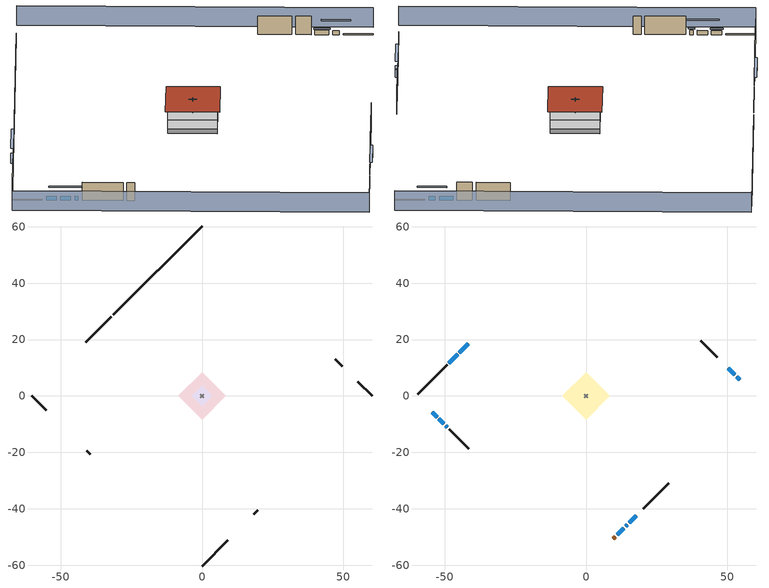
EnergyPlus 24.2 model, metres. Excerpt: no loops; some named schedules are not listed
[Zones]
crawlspace - vented
 floor foundation (Slab2 construction): -8.38,0 0,8.38 8.38,0 0,-8.38 z-0.91
 wall outside (RimJoist1 construction): -32.08,28.16 -41.15,19.08 z0.3:0.61
 wall outside (RimJoist2 construction): 60.24,0 55.2,5.04 z0.3:0.61
 wall outside (RimJoist3 construction): 0,-60.24 9.07,-51.16 z0.3:0.61
 wall outside (RimJoist4 construction): -60.24,0 -55.2,-5.04 z0.3:0.61
 wall foundation (FoundationWall1 construction): 0,60.24 -31.42,28.81 z-0.91:0.3
garage
 floor foundation (Slab1 construction): -3.66,0 0,3.66 3.66,0 0,-3.66 z0
 wall outside (Wall1 construction): 49.74,10.49 47.16,13.08 z0.3:5.18
 wall outside (Wall2 construction): 18.39,-41.85 19.68,-40.56 z0.3:5.18
 wall outside (Wall9 construction): -40.9,-19.34 -39.61,-20.63 z0.3:5.18
 wall to conditioned space (Wall5 construction Reversed): 0.65,0.65 -0.65,-0.65 z0.3:5.18
 wall to conditioned space (Wall6 construction Reversed): -0.65,0.65 0.65,-0.65 z0.3:5.18
conditioned space
 floor to crawlspace - vented (Floor1 construction): -8.38,0 0,8.38 8.38,0 0,-8.38 z0.3
 floor to garage (Floor2 construction): -3.66,0 0,3.66 3.66,0 0,-3.66 z0.3
 floor adiabatic (AdiabaticFloorConstruction): -8.38,0 0,8.38 8.38,0 0,-8.38 z2.74
 wall outside (AdiabaticWallConstruction 1): 9.73,-50.51 10.38,-49.86 z0.3:2.34
 wall outside (AdiabaticWallConstruction): -41.81,18.43 -44.86,15.37 / -45.52,14.72 -48.57,11.67 / 52.77,7.47 50.4,9.84 z0.3:1.43; -54.54,-5.7 -52.8,-7.44 / 11.03,-49.21 13.37,-46.87 / -52.14,-8.1 -50.4,-9.84 z0.3:1.4; 54.54,5.7 53.42,6.82 z0.3:1.34; 14.02,-46.21 14.67,-45.57 z0.3:1.53; 15.32,-44.92 17.73,-42.51 z0.3:1.46; -49.74,-10.5 -49.1,-11.13 z0.3:1.49
 wall outside (Wall3 construction): -49.23,11.01 -59.58,0.66 z0.3:5.18
 wall outside (Wall4 construction): 46.5,13.74 40.75,19.49 z0.3:5.18
 wall outside (Wall7 construction): 20.34,-39.9 29.28,-30.96 z0.3:5.18
 wall outside (Wall8 construction): -48.45,-11.79 -41.56,-18.68 z0.3:5.18
 window (WindowConstruction): -41.81,18.43 -44.86,15.38 z0.3:1.43
 window (WindowConstruction 9): -54.54,-5.7 -52.8,-7.44 z0.3:1.4
 window (WindowConstruction 1): -45.52,14.72 -48.57,11.67 z0.3:1.43
 window (WindowConstruction 2): 54.54,5.7 53.42,6.82 z0.3:1.34
 window (WindowConstruction 3): 52.77,7.47 50.4,9.84 z0.3:1.43
 window (WindowConstruction 4): 11.03,-49.2 13.37,-46.87 z0.3:1.4
 window (WindowConstruction 5): 14.03,-46.21 14.67,-45.57 z0.3:1.52
 window (WindowConstruction 6): 15.32,-44.91 17.73,-42.51 z0.3:1.46
 window (WindowConstruction 7): -52.14,-8.1 -50.4,-9.84 z0.3:1.4
 window (WindowConstruction 8): -49.74,-10.5 -49.1,-11.13 z0.3:1.49
 door (Door): 9.73,-50.51 10.38,-49.86 z0.3:2.34
 ceiling adiabatic (AdiabaticFloorConstruction): 0,-8.38 8.38,0 0,8.38 -8.38,0 z2.74
 roof outside (Roof1 construction): 0,9.14 -9.14,0 0,-9.14 9.14,0 z5.18
shading: -63.47,-3.23 -3.23,-63.47 / 63.47,3.23 3.23,63.47 z0:5.18; -46.8,13.44 -39.87,20.37 -40.3,20.8 -47.23,13.87 z4.18; -52.58,-7.66 -54.75,-5.48 -55.18,-5.92 -53.01,-8.09 z1.71; -48.79,11.45 -45.3,14.93 -45.74,15.36 -49.22,11.88 z1.74; 51.48,8.76 56.48,3.76 56.91,4.19 51.91,9.19 z4.08; 50.19,10.05 52.98,7.26 53.41,7.69 50.62,10.48 z1.74; 15.31,-44.93 9.09,-51.14 9.53,-51.58 15.74,-45.36 z4.15; 14.88,-45.36 13.81,-46.43 14.24,-46.86 15.31,-45.79 z1.83; 17.94,-42.29 15.11,-45.13 15.54,-45.56 18.38,-42.73 z1.77; -48.46,-11.78 -54.08,-6.16 -54.51,-6.59 -48.89,-12.21 z4.15; -48.89,-11.35 -49.96,-10.28 -50.39,-10.71 -49.32,-11.78 z1.8
[Building]
Building 1: Terrain=Suburbs
[Site:Location]
Portland Intl Arpt_OR: Latitude {deg}=45.59; Longitude {deg}=-122.6; Time Zone {hr}=-8; Elevation {m}=33; Keep Site Location Information=Yes
[Site:GroundTemperature:Shallow]
10.2558, 8.96328, 8.85977, 9.47314, 11.9355, 14.3863, 16.5111, 17.8571, 17.9714, 16.8767, 14.8061, 12.4304
[Site:WaterMainsTemperature]
Calculation Method=Schedule; Temperature Schedule=mains temperature schedule
[Material] Roughness=Rough; Thermal Absorptance=0.9
Name | Thickness {m} | Conductivity {W/m-K} | Density {kg/m3} | Specific Heat {J/kg-K} | Solar Absorptance | Visible Absorptance
asphalt or fiberglass shingles | 0.00635 | 0.162714 | 1121.4 | 1465.45 | 0.85 | 0.85
concrete 4.0 in. | 0.1016 | 1.803125 | 2242.8 | 837.4 | 0.7 | 0.7
concrete 8.0 in. | 0.2032 | 1.803125 | 2242.8 | 837.4 | 0.7 | 0.7
door material | 0.04445 | 0.0612267 | 512.64 | 1214.23 | 0.7 | 0.7
floor covering | 0.0127 | 0.0433444 | 54.468 | 1339.84 | 0.6 | 0.6
floor rigid ins; wall rigid ins | 0.512978 | 0.029427 | 32.04 | 1214.23 | 0.7 | 0.7
floor stud and cavity | 0.1397 | 0.923637 | 92.3553 | 1139.71 | 0.7 | 0.7
floor stud and cavity 1 | 0.1397 | 1.75129 | 37.0049 | 1207.88 | 0.7 | 0.7
furniture material conditioned space 1; furniture material garage 1 | 0.1524 | 0.115458 | 640.8 | 1214.23 | 0.6 | 0.6
gypsum board | 0.0127 | 0.160291 | 801 | 837.4 | 0.6 | 0.6
osb sheathing 0.5 in.; osb sheathing 0.5 in. 1; osb sheathing 0.5 in. 2 | 0.0127 | 0.115458 | 512.64 | 1214.23 | 0.7 | 0.7
osb sheathing 0.75 in. | 0.01905 | 0.115458 | 512.64 | 1214.23 | 0.7 | 0.7
rim joist stud and cavity | 0.0508 | 0.178688 | 50.32683 | 1063.81 | 0.6 | 0.6
roof rigid ins | 0.103632 | 0.029427 | 32.04 | 1214.23 | 0.7 | 0.7
roof stud and cavity | 0.2032 | 0.0828465 | 78.34581 | 1123.46 | 0.7 | 0.7
soil 0.5 in. | 0.0127 | 1.9041 | 1842.3 | 418.7 | 0.7 | 0.7
wall stud and cavity | 0.1397 | 0.727959 | 139.0536 | 1170.24 | 0.6 | 0.6
wall stud and cavity 1 | 0.1397 | 0.550994 | 139.0536 | 1170.24 | 0.7 | 0.7
wall stud and cavity 2 | 0.1397 | 0.335416 | 139.0536 | 1170.24 | 0.7 | 0.7
wall stud and cavity 3 | 0.0889 | 0.380278 | 52.3479 | 1209.89 | 0.7 | 0.7
wall stud and cavity 4 | 0.0889 | 0.391764 | 83.0341 | 1211.67 | 0.7 | 0.7
wood siding | 0.0254 | 0.102417 | 544.68 | 1172.36 | 0.85 | 0.85
wood siding 1; wood siding 2 | 0.0254 | 0.102417 | 544.68 | 1172.36 | 0.7 | 0.7
[WindowMaterial:SimpleGlazingSystem]
WindowMaterial: U-Factor {W/m2-K}=2.78222; Solar Heat Gain Coefficient=0.56
[Construction]
AdiabaticFloorConstruction: floor stud and cavity 1, floor rigid ins, osb sheathing 0.75 in., floor covering
AdiabaticWallConstruction: wood siding 1, wall rigid ins, wall stud and cavity 3, gypsum board
AdiabaticWallConstruction 1: wood siding 2, wall rigid ins, wall stud and cavity 3, gypsum board
Door: door material
Floor1 construction; Floor2 construction: floor stud and cavity, osb sheathing 0.75 in., floor covering
FoundationWall1 construction: concrete 8.0 in.
furniture construction conditioned space 1: furniture material conditioned space 1
furniture construction garage 1: furniture material garage 1
PartitionWallConstruction: gypsum board, wall stud and cavity 4, gypsum board
RimJoist1 construction; RimJoist2 construction; RimJoist3 construction; RimJoist4 construction: wood siding, rim joist stud and cavity
Roof1 construction: asphalt or fiberglass shingles, roof rigid ins, osb sheathing 0.75 in., roof stud and cavity, gypsum board
Slab1 construction: concrete 4.0 in.
Slab2 construction: soil 0.5 in.
Wall1 construction; Wall2 construction: wood siding, osb sheathing 0.5 in., wall stud and cavity
Wall3 construction; Wall4 construction: wood siding, osb sheathing 0.5 in., wall stud and cavity 1, gypsum board
Wall5 construction Reversed: gypsum board, wall stud and cavity 2, osb sheathing 0.5 in. 1
Wall6 construction Reversed: gypsum board, wall stud and cavity 2, osb sheathing 0.5 in. 2
Wall7 construction; Wall8 construction: wood siding, osb sheathing 0.5 in. 2, wall stud and cavity 1, gypsum board
Wall9 construction: wood siding, osb sheathing 0.5 in. 2, wall stud and cavity
WindowConstruction; WindowConstruction 1; WindowConstruction 2; WindowConstruction 3; WindowConstruction 4; WindowConstruction 5; WindowConstruction 6; WindowConstruction 7; WindowConstruction 8; WindowConstruction 9: WindowMaterial
[Zone] Multiplier=1; Part of Total Floor Area=Yes
Name | Volume {m3}
conditioned space | 749.83
crawlspace - vented | 171.147
garage | 65.242
[Space]
Name | Zone | Volume {m3}
conditioned space 1 | conditioned space | 749.83
crawlspace - vented 1 | crawlspace - vented | 171.147
garage 1 | garage | 65.242
[SurfaceProperty:IncidentSolarMultiplier] Incident Solar Multiplier=1; Incident Solar Multiplier Schedule=trans schedule winter=0.85 summer=0.7
Window1; Window10; Window2; Window3; Window4; Window5; Window6; Window7; Window8; Window9
[InternalMass]
Name | Construction | Zone or ZoneList | Space or SpaceList | Surface Area {m2}
furniture mass conditioned space 1 | furniture construction conditioned space 1 | conditioned space | conditioned space 1 | 123.004
partition wall mass | PartitionWallConstruction | conditioned space | conditioned space 1 | 307.509
furniture mass garage 1 | furniture construction garage 1 | garage | garage 1 | 2.67561
[Lights] Design Level Calculation Method=LightingLevel; Return Air Fraction=0; Fraction Radiant=0.6; Fraction Visible=0.2; Fraction Replaceable=1
Name | Zone or ZoneList or Space or SpaceList | Schedule | Lighting Level {W}
interior lighting | conditioned space 1 | lighting_interior | 395.156
garage lighting | garage 1 | lighting_garage | 8.09591
[People]
occupants: Zone or ZoneList or Space or SpaceList=conditioned space 1; Number of People Schedule=occupants; Number of People Calculation Method=People; Number of People=2; Fraction Radiant=0.314171; Sensible Heat Fraction=0.56303; Activity Level Schedule=occupants activity schedule; Carbon Dioxide Generation Rate {m3/s-W}=0; Enable ASHRAE 55 Comfort Warnings=No; Mean Radiant Temperature Calculation Type=EnclosureAveraged
[ElectricEquipment] Design Level Calculation Method=EquipmentLevel
Name | Zone or ZoneList or Space or SpaceList | Schedule | Design Level {W} | Fraction Latent | Fraction Radiant | Fraction Lost
ceiling fan | conditioned space 1 | ceiling_fan | 18.326 | 0 | 0.558 | 0
clothes dryer | conditioned space 1 | clothes_dryer | 5775.62 | 0.015 | 0.081 | 0.85
clothes washer | conditioned space 1 | clothes_washer | 326.132 | 0.03 | 0.162 | 0.7
cooking range | conditioned space 1 | cooking_range | 816.253 | 0.08 | 0.432 | 0.2
dishwasher | conditioned space 1 | dishwasher | 331.374 | 0.3 | 0.18 | 0.4
fridge | conditioned space 1 | fridge schedule | 43.7215 | 0 | 0.6 | 0
mech vent bath fan 0 | conditioned space 1 | mech vent bath fan 0 schedule | 30 | 0 | 0 | 1
mech vent house fan | conditioned space 1 | mech vent house fan schedule | 0 | 0 | 0 | 1
mech vent house fan cfis | conditioned space 1 | mech vent house fan cfis schedule | 0 | 0 | 0 | 0
mech vent range fan 0 | conditioned space 1 | mech vent range fan 0 schedule | 30 | 0 | 0 | 1
misc plug loads | conditioned space 1 | plug_loads_other | 411.261 | 0.021 | 0.558 | 0.049
misc tv | conditioned space 1 | plug_loads_tv | 450.585 | 0 | 0.6 | 0
whole house fan | conditioned space 1 | Always On Discrete | 0 | 0 | 0 | 1
freezer | garage 1 | freezer schedule | 194.914 | 0 | 0.6 | 0
[OtherEquipment] Zone or ZoneList or Space or SpaceList=conditioned space 1; Design Level Calculation Method=EquipmentLevel
Name | Fuel Type | Schedule | Design Level {W} | Fraction Latent | Fraction Radiant | Fraction Lost
clothes dryer 1 | Electricity | clothes_dryer | 0 | 0.015 | 0.081 | 0.85
cooking range 1 | Electricity | cooking_range | 0 | 0.08 | 0.432 | 0.2
general water use latent | None | general water use schedule | 44.1266 | 1 | 0 | 0
general water use sensible | None | general water use schedule | -43.4886 | 0 | 0.6 | 0
mech vent house fan latent load; water heater lat | None | Always On Discrete | 0 | 1 | 0 | 0
mech vent house fan sensible load; water heater sens | None | Always On Discrete | 0 | 0 | 0 | 0
water heater energy adjustment1 | Electricity | Always On Discrete | 0.01 | 0 | 0 | 1
[ZoneInfiltration:DesignFlowRate] Schedule=Always On Discrete
Name | Zone or ZoneList or Space or SpaceList | Design Flow Rate Calculation Method | Design Flow Rate {m3/s} | Air Changes per Hour {1/hr} | Constant Term Coefficient | Temperature Term Coefficient | Velocity Term Coefficient | Velocity Squared Term Coefficient
infil flow; natural vent flow; whole house fan flow | conditioned space 1 | Flow/Zone | 0
infil crawlspace - vented 1 | crawlspace - vented 1 | AirChanges/Hour |  | 2.6013 | 1 | 0 | 0 | 0
[SurfaceProperty:ExposedFoundationPerimeter] Exposed Perimeter Calculation Method=TotalExposedPerimeter
Name | Total Exposed Perimeter {m}
Slab2 | 44.43984
Slab1 | 14.6304
[ZoneInfiltration:EffectiveLeakageArea]
infil garage 1: Zone or Space=garage 1; Schedule=Always On Discrete; Effective Air Leakage Area {cm2}=81.551; Stack Coefficient=0.000129147; Wind Coefficient=4.64657e-05
[Foundation:Kiva] Wall Depth Below Slab {m}=0.2032
Name | Initial Indoor Air Temperature {C} | Wall Height Above Grade {m}
Foundation Kiva 1 | 13.4258 | 0.1016
Foundation Kiva 2 | 8.24991 | 0.3048
[Foundation:Kiva:Settings]
Soil Conductivity {W/m-K}=1.9041; Soil Density {kg/m3}=1842.3; Soil Specific Heat {J/kg-K}=418.7; Ground Solar Absorptivity=0.9; Ground Thermal Absorptivity=0.9; Ground Surface Roughness {m}=0.03; Far-Field Width {m}=40; Deep-Ground Boundary Condition=ZeroFlux; Deep-Ground Depth {m}=40; Minimum Cell Dimension {m}=0.2; Maximum Cell Growth Coefficient=3; Simulation Timestep=Timestep
[Exterior:Lights]
exterior lighting: Schedule=exterior lighting schedule; Design Level {W}=10.1836
[Schedule:Day:Interval]
trans schedule winter=0.85 summer=0.7 day; trans schedule winter=0.85 summer=0.7 day 2: No, 24:00, 0.85
trans schedule winter=0.85 summer=0.7 day 1: No, 24:00, 0.7
trans schedule winter=0.85 summer=0.7 default day; mech vent bath fan 0 schedule default day; mech vent range fan 0 schedule default day; freezer schedule default day: No, 24:00, 0
mech vent bath fan 0 schedule day: No, 08:00, 0, 09:00, 1, 24:00, 0
mech vent range fan 0 schedule day: No, 10:00, 0, 11:00, 1, 24:00, 0
freezer schedule day: No, 01:00, 0.610949, 02:00, 0.595675, 03:00, 0.580401, 04:00, 0.565128, 06:00, 0.549854, 07:00, 0.580401, 08:00, 0.610949, 10:00, 0.626223, 12:00, 0.610949, 15:00, 0.641496, 16:00, 0.626223, 17:00, 0.672044, 18:00, 0.733139, 19:00, 0.763686, 20:00, 0.733139, 21:00, 0.717865, 22:00, 0.702591, 23:00, 0.672044, 24:00, 0.626223
freezer schedule day 1: No, 01:00, 0.609489, 02:00, 0.594252, 03:00, 0.579015, 04:00, 0.563777, 06:00, 0.54854, 07:00, 0.579015, 08:00, 0.609489, 10:00, 0.624726, 12:00, 0.609489, 15:00, 0.639964, 16:00, 0.624726, 17:00, 0.670438, 18:00, 0.731387, 19:00, 0.761861, 20:00, 0.731387, 21:00, 0.71615, 22:00, 0.700912, 23:00, 0.670438, 24:00, 0.624726
freezer schedule day 2: No, 01:00, 0.791241, 02:00, 0.77146, 03:00, 0.751679, 04:00, 0.731898, 06:00, 0.712117, 07:00, 0.751679, 08:00, 0.791241, 10:00, 0.811022, 12:00, 0.791241, 15:00, 0.830803, 16:00, 0.811022, 17:00, 0.870365, 18:00, 0.949489, 19:00, 0.989051, 20:00, 0.949489, 21:00, 0.929708, 22:00, 0.909927, 23:00, 0.870365, 24:00, 0.811022
[Schedule:Week:Daily]
trans schedule winter=0.85 summer=0.7 Week Rule - Jan1-May26: trans schedule winter=0.85 summer=0.7 day, trans schedule winter=0.85 summer=0.7 day, trans schedule winter=0.85 summer=0.7 day, trans schedule winter=0.85 summer=0.7 day, trans schedule winter=0.85 summer=0.7 day, trans schedule winter=0.85 summer=0.7 day, trans schedule winter=0.85 summer=0.7 day, trans schedule winter=0.85 summer=0.7 default day, trans schedule winter=0.85 summer=0.7 default day, trans schedule winter=0.85 summer=0.7 default day, trans schedule winter=0.85 summer=0.7 default day, trans schedule winter=0.85 summer=0.7 default day
trans schedule winter=0.85 summer=0.7 Week Rule - May27-Jun2: trans schedule winter=0.85 summer=0.7 day, trans schedule winter=0.85 summer=0.7 day, trans schedule winter=0.85 summer=0.7 day, trans schedule winter=0.85 summer=0.7 day, trans schedule winter=0.85 summer=0.7 day, trans schedule winter=0.85 summer=0.7 day 1, trans schedule winter=0.85 summer=0.7 day 1, trans schedule winter=0.85 summer=0.7 default day, trans schedule winter=0.85 summer=0.7 default day, trans schedule winter=0.85 summer=0.7 default day, trans schedule winter=0.85 summer=0.7 default day, trans schedule winter=0.85 summer=0.7 default day
trans schedule winter=0.85 summer=0.7 Week Rule - Jun3-Sep29: trans schedule winter=0.85 summer=0.7 day 1, trans schedule winter=0.85 summer=0.7 day 1, trans schedule winter=0.85 summer=0.7 day 1, trans schedule winter=0.85 summer=0.7 day 1, trans schedule winter=0.85 summer=0.7 day 1, trans schedule winter=0.85 summer=0.7 day 1, trans schedule winter=0.85 summer=0.7 day 1, trans schedule winter=0.85 summer=0.7 default day, trans schedule winter=0.85 summer=0.7 default day, trans schedule winter=0.85 summer=0.7 default day, trans schedule winter=0.85 summer=0.7 default day, trans schedule winter=0.85 summer=0.7 default day
trans schedule winter=0.85 summer=0.7 Week Rule - Sep30-Oct6: trans schedule winter=0.85 summer=0.7 day 1, trans schedule winter=0.85 summer=0.7 day 2, trans schedule winter=0.85 summer=0.7 day 2, trans schedule winter=0.85 summer=0.7 day 2, trans schedule winter=0.85 summer=0.7 day 2, trans schedule winter=0.85 summer=0.7 day 2, trans schedule winter=0.85 summer=0.7 day 2, trans schedule winter=0.85 summer=0.7 default day, trans schedule winter=0.85 summer=0.7 default day, trans schedule winter=0.85 summer=0.7 default day, trans schedule winter=0.85 summer=0.7 default day, trans schedule winter=0.85 summer=0.7 default day
trans schedule winter=0.85 summer=0.7 Week Rule - Oct7-Dec31: trans schedule winter=0.85 summer=0.7 day 2, trans schedule winter=0.85 summer=0.7 day 2, trans schedule winter=0.85 summer=0.7 day 2, trans schedule winter=0.85 summer=0.7 day 2, trans schedule winter=0.85 summer=0.7 day 2, trans schedule winter=0.85 summer=0.7 day 2, trans schedule winter=0.85 summer=0.7 day 2, trans schedule winter=0.85 summer=0.7 default day, trans schedule winter=0.85 summer=0.7 default day, trans schedule winter=0.85 summer=0.7 default day, trans schedule winter=0.85 summer=0.7 default day, trans schedule winter=0.85 summer=0.7 default day
mech vent bath fan 0 schedule Week Rule - Jan1-Dec31: mech vent bath fan 0 schedule day, mech vent bath fan 0 schedule day, mech vent bath fan 0 schedule day, mech vent bath fan 0 schedule day, mech vent bath fan 0 schedule day, mech vent bath fan 0 schedule day, mech vent bath fan 0 schedule day, mech vent bath fan 0 schedule default day, mech vent bath fan 0 schedule default day, mech vent bath fan 0 schedule default day, mech vent bath fan 0 schedule default day, mech vent bath fan 0 schedule default day
mech vent range fan 0 schedule Week Rule - Jan1-Dec31: mech vent range fan 0 schedule day, mech vent range fan 0 schedule day, mech vent range fan 0 schedule day, mech vent range fan 0 schedule day, mech vent range fan 0 schedule day, mech vent range fan 0 schedule day, mech vent range fan 0 schedule day, mech vent range fan 0 schedule default day, mech vent range fan 0 schedule default day, mech vent range fan 0 schedule default day, mech vent range fan 0 schedule default day, mech vent range fan 0 schedule default day
general water use schedule Week Rule - Jan1-Dec31: general water use schedule day, general water use schedule day, general water use schedule day, general water use schedule day, general water use schedule day, general water use schedule day, general water use schedule day, general water use schedule default day, general water use schedule default day, general water use schedule default day, general water use schedule default day, general water use schedule default day
freezer schedule Week Rule - Jan1-Jan27: freezer schedule day, freezer schedule day, freezer schedule day, freezer schedule day, freezer schedule day, freezer schedule day, freezer schedule day, freezer schedule default day, freezer schedule default day, freezer schedule default day, freezer schedule default day, freezer schedule default day
freezer schedule Week Rule - Jan28-Feb3: freezer schedule day, freezer schedule day, freezer schedule day, freezer schedule day, freezer schedule day 1, freezer schedule day 1, freezer schedule day 1, freezer schedule default day, freezer schedule default day, freezer schedule default day, freezer schedule default day, freezer schedule default day
freezer schedule Week Rule - Feb4-Feb24: freezer schedule day 1, freezer schedule day 1, freezer schedule day 1, freezer schedule day 1, freezer schedule day 1, freezer schedule day 1, freezer schedule day 1, freezer schedule default day, freezer schedule default day, freezer schedule default day, freezer schedule default day, freezer schedule default day
freezer schedule Week Rule - Feb25-Mar3: freezer schedule day 1, freezer schedule day 1, freezer schedule day 1, freezer schedule day 1, freezer schedule day 2, freezer schedule day 2, freezer schedule day 2, freezer schedule default day, freezer schedule default day, freezer schedule default day, freezer schedule default day, freezer schedule default day
freezer schedule Week Rule - Mar4-May26: freezer schedule day 2, freezer schedule day 2, freezer schedule day 2, freezer schedule day 2, freezer schedule day 2, freezer schedule day 2, freezer schedule day 2, freezer schedule default day, freezer schedule default day, freezer schedule default day, freezer schedule default day, freezer schedule default day
freezer schedule Week Rule - May27-Jun2: freezer schedule day 2, freezer schedule day 2, freezer schedule day 2, freezer schedule day 2, freezer schedule day 2, freezer schedule day 3, freezer schedule day 3, freezer schedule default day, freezer schedule default day, freezer schedule default day, freezer schedule default day, freezer schedule default day
freezer schedule Week Rule - Jun3-Sep29: freezer schedule day 3, freezer schedule day 3, freezer schedule day 3, freezer schedule day 3, freezer schedule day 3, freezer schedule day 3, freezer schedule day 3, freezer schedule default day, freezer schedule default day, freezer schedule default day, freezer schedule default day, freezer schedule default day
freezer schedule Week Rule - Sep30-Oct6: freezer schedule day 3, freezer schedule day 4, freezer schedule day 4, freezer schedule day 4, freezer schedule day 4, freezer schedule day 4, freezer schedule day 4, freezer schedule default day, freezer schedule default day, freezer schedule default day, freezer schedule default day, freezer schedule default day
freezer schedule Week Rule - Oct7-Oct27: freezer schedule day 4, freezer schedule day 4, freezer schedule day 4, freezer schedule day 4, freezer schedule day 4, freezer schedule day 4, freezer schedule day 4, freezer schedule default day, freezer schedule default day, freezer schedule default day, freezer schedule default day, freezer schedule default day
freezer schedule Week Rule - Oct28-Nov3: freezer schedule day 4, freezer schedule day 4, freezer schedule day 4, freezer schedule day 4, freezer schedule day 5, freezer schedule day 5, freezer schedule day 5, freezer schedule default day, freezer schedule default day, freezer schedule default day, freezer schedule default day, freezer schedule default day
freezer schedule Week Rule - Nov4-Nov24: freezer schedule day 5, freezer schedule day 5, freezer schedule day 5, freezer schedule day 5, freezer schedule day 5, freezer schedule day 5, freezer schedule day 5, freezer schedule default day, freezer schedule default day, freezer schedule default day, freezer schedule default day, freezer schedule default day
freezer schedule Week Rule - Nov25-Dec1: freezer schedule day 5, freezer schedule day 5, freezer schedule day 5, freezer schedule day 5, freezer schedule day 5, freezer schedule day 5, freezer schedule day 6, freezer schedule default day, freezer schedule default day, freezer schedule default day, freezer schedule default day, freezer schedule default day
freezer schedule Week Rule - Dec2-Dec31: freezer schedule day 6, freezer schedule day 6, freezer schedule day 6, freezer schedule day 6, freezer schedule day 6, freezer schedule day 6, freezer schedule day 6, freezer schedule default day, freezer schedule default day, freezer schedule default day, freezer schedule default day, freezer schedule default day
exterior lighting schedule Week Rule - Jan1-Jan27: exterior lighting schedule day, exterior lighting schedule day, exterior lighting schedule day, exterior lighting schedule day, exterior lighting schedule day, exterior lighting schedule day, exterior lighting schedule day, exterior lighting schedule default day, exterior lighting schedule default day, exterior lighting schedule default day, exterior lighting schedule default day, exterior lighting schedule default day
exterior lighting schedule Week Rule - Jan28-Feb3: exterior lighting schedule day, exterior lighting schedule day, exterior lighting schedule day, exterior lighting schedule day, exterior lighting schedule day 1, exterior lighting schedule day 1, exterior lighting schedule day 1, exterior lighting schedule default day, exterior lighting schedule default day, exterior lighting schedule default day, exterior lighting schedule default day, exterior lighting schedule default day
exterior lighting schedule Week Rule - Feb4-Feb24: exterior lighting schedule day 1, exterior lighting schedule day 1, exterior lighting schedule day 1, exterior lighting schedule day 1, exterior lighting schedule day 1, exterior lighting schedule day 1, exterior lighting schedule day 1, exterior lighting schedule default day, exterior lighting schedule default day, exterior lighting schedule default day, exterior lighting schedule default day, exterior lighting schedule default day
exterior lighting schedule Week Rule - Feb25-Mar3: exterior lighting schedule day 1, exterior lighting schedule day 1, exterior lighting schedule day 1, exterior lighting schedule day 1, exterior lighting schedule day 2, exterior lighting schedule day 2, exterior lighting schedule day 2, exterior lighting schedule default day, exterior lighting schedule default day, exterior lighting schedule default day, exterior lighting schedule default day, exterior lighting schedule default day
exterior lighting schedule Week Rule - Mar4-Mar31: exterior lighting schedule day 2, exterior lighting schedule day 2, exterior lighting schedule day 2, exterior lighting schedule day 2, exterior lighting schedule day 2, exterior lighting schedule day 2, exterior lighting schedule day 2, exterior lighting schedule default day, exterior lighting schedule default day, exterior lighting schedule default day, exterior lighting schedule default day, exterior lighting schedule default day
exterior lighting schedule Week Rule - Apr1-Apr28: exterior lighting schedule day 3, exterior lighting schedule day 3, exterior lighting schedule day 3, exterior lighting schedule day 3, exterior lighting schedule day 3, exterior lighting schedule day 3, exterior lighting schedule day 3, exterior lighting schedule default day, exterior lighting schedule default day, exterior lighting schedule default day, exterior lighting schedule default day, exterior lighting schedule default day
exterior lighting schedule Week Rule - Apr29-May5: exterior lighting schedule day 3, exterior lighting schedule day 3, exterior lighting schedule day 4, exterior lighting schedule day 4, exterior lighting schedule day 4, exterior lighting schedule day 4, exterior lighting schedule day 4, exterior lighting schedule default day, exterior lighting schedule default day, exterior lighting schedule default day, exterior lighting schedule default day, exterior lighting schedule default day
exterior lighting schedule Week Rule - May6-May26: exterior lighting schedule day 4, exterior lighting schedule day 4, exterior lighting schedule day 4, exterior lighting schedule day 4, exterior lighting schedule day 4, exterior lighting schedule day 4, exterior lighting schedule day 4, exterior lighting schedule default day, exterior lighting schedule default day, exterior lighting schedule default day, exterior lighting schedule default day, exterior lighting schedule default day
exterior lighting schedule Week Rule - May27-Jun2: exterior lighting schedule day 4, exterior lighting schedule day 4, exterior lighting schedule day 4, exterior lighting schedule day 4, exterior lighting schedule day 4, exterior lighting schedule day 5, exterior lighting schedule day 5, exterior lighting schedule default day, exterior lighting schedule default day, exterior lighting schedule default day, exterior lighting schedule default day, exterior lighting schedule default day
exterior lighting schedule Week Rule - Jun3-Jun30: exterior lighting schedule day 5, exterior lighting schedule day 5, exterior lighting schedule day 5, exterior lighting schedule day 5, exterior lighting schedule day 5, exterior lighting schedule day 5, exterior lighting schedule day 5, exterior lighting schedule default day, exterior lighting schedule default day, exterior lighting schedule default day, exterior lighting schedule default day, exterior lighting schedule default day
exterior lighting schedule Week Rule - Jul1-Jul28: exterior lighting schedule day 6, exterior lighting schedule day 6, exterior lighting schedule day 6, exterior lighting schedule day 6, exterior lighting schedule day 6, exterior lighting schedule day 6, exterior lighting schedule day 6, exterior lighting schedule default day, exterior lighting schedule default day, exterior lighting schedule default day, exterior lighting schedule default day, exterior lighting schedule default day
exterior lighting schedule Week Rule - Jul29-Aug4: exterior lighting schedule day 6, exterior lighting schedule day 6, exterior lighting schedule day 6, exterior lighting schedule day 7, exterior lighting schedule day 7, exterior lighting schedule day 7, exterior lighting schedule day 7, exterior lighting schedule default day, exterior lighting schedule default day, exterior lighting schedule default day, exterior lighting schedule default day, exterior lighting schedule default day
exterior lighting schedule Week Rule - Aug5-Aug25: exterior lighting schedule day 7, exterior lighting schedule day 7, exterior lighting schedule day 7, exterior lighting schedule day 7, exterior lighting schedule day 7, exterior lighting schedule day 7, exterior lighting schedule day 7, exterior lighting schedule default day, exterior lighting schedule default day, exterior lighting schedule default day, exterior lighting schedule default day, exterior lighting schedule default day
exterior lighting schedule Week Rule - Aug26-Sep1: exterior lighting schedule day 7, exterior lighting schedule day 7, exterior lighting schedule day 7, exterior lighting schedule day 7, exterior lighting schedule day 7, exterior lighting schedule day 7, exterior lighting schedule day 8, exterior lighting schedule default day, exterior lighting schedule default day, exterior lighting schedule default day, exterior lighting schedule default day, exterior lighting schedule default day
exterior lighting schedule Week Rule - Sep2-Sep29: exterior lighting schedule day 8, exterior lighting schedule day 8, exterior lighting schedule day 8, exterior lighting schedule day 8, exterior lighting schedule day 8, exterior lighting schedule day 8, exterior lighting schedule day 8, exterior lighting schedule default day, exterior lighting schedule default day, exterior lighting schedule default day, exterior lighting schedule default day, exterior lighting schedule default day
exterior lighting schedule Week Rule - Sep30-Oct6: exterior lighting schedule day 8, exterior lighting schedule day 9, exterior lighting schedule day 9, exterior lighting schedule day 9, exterior lighting schedule day 9, exterior lighting schedule day 9, exterior lighting schedule day 9, exterior lighting schedule default day, exterior lighting schedule default day, exterior lighting schedule default day, exterior lighting schedule default day, exterior lighting schedule default day
exterior lighting schedule Week Rule - Oct7-Oct27: exterior lighting schedule day 9, exterior lighting schedule day 9, exterior lighting schedule day 9, exterior lighting schedule day 9, exterior lighting schedule day 9, exterior lighting schedule day 9, exterior lighting schedule day 9, exterior lighting schedule default day, exterior lighting schedule default day, exterior lighting schedule default day, exterior lighting schedule default day, exterior lighting schedule default day
exterior lighting schedule Week Rule - Oct28-Nov3: exterior lighting schedule day 9, exterior lighting schedule day 9, exterior lighting schedule day 9, exterior lighting schedule day 9, exterior lighting schedule day 10, exterior lighting schedule day 10, exterior lighting schedule day 10, exterior lighting schedule default day, exterior lighting schedule default day, exterior lighting schedule default day, exterior lighting schedule default day, exterior lighting schedule default day
exterior lighting schedule Week Rule - Nov4-Nov24: exterior lighting schedule day 10, exterior lighting schedule day 10, exterior lighting schedule day 10, exterior lighting schedule day 10, exterior lighting schedule day 10, exterior lighting schedule day 10, exterior lighting schedule day 10, exterior lighting schedule default day, exterior lighting schedule default day, exterior lighting schedule default day, exterior lighting schedule default day, exterior lighting schedule default day
exterior lighting schedule Week Rule - Nov25-Dec1: exterior lighting schedule day 10, exterior lighting schedule day 10, exterior lighting schedule day 10, exterior lighting schedule day 10, exterior lighting schedule day 10, exterior lighting schedule day 10, exterior lighting schedule day 11, exterior lighting schedule default day, exterior lighting schedule default day, exterior lighting schedule default day, exterior lighting schedule default day, exterior lighting schedule default day
exterior lighting schedule Week Rule - Dec2-Dec31: exterior lighting schedule day 11, exterior lighting schedule day 11, exterior lighting schedule day 11, exterior lighting schedule day 11, exterior lighting schedule day 11, exterior lighting schedule day 11, exterior lighting schedule day 11, exterior lighting schedule default day, exterior lighting schedule default day, exterior lighting schedule default day, exterior lighting schedule default day, exterior lighting schedule default day
[Schedule:Year]
trans schedule winter=0.85 summer=0.7: trans schedule winter=0.85 summer=0.7 Week Rule - Jan1-May26, 1, 1, 5, 26, trans schedule winter=0.85 summer=0.7 Week Rule - May27-Jun2, 5, 27, 6, 2, trans schedule winter=0.85 summer=0.7 Week Rule - Jun3-Sep29, 6, 3, 9, 29, trans schedule winter=0.85 summer=0.7 Week Rule - Sep30-Oct6, 9, 30, 10, 6, trans schedule winter=0.85 summer=0.7 Week Rule - Oct7-Dec31, 10, 7, 12, 31
mech vent bath fan 0 schedule: mech vent bath fan 0 schedule Week Rule - Jan1-Dec31, 1, 1, 12, 31
mech vent range fan 0 schedule: mech vent range fan 0 schedule Week Rule - Jan1-Dec31, 1, 1, 12, 31
general water use schedule: general water use schedule Week Rule - Jan1-Dec31, 1, 1, 12, 31
freezer schedule: freezer schedule Week Rule - Jan1-Jan27, 1, 1, 1, 27, freezer schedule Week Rule - Jan28-Feb3, 1, 28, 2, 3, freezer schedule Week Rule - Feb4-Feb24, 2, 4, 2, 24, freezer schedule Week Rule - Feb25-Mar3, 2, 25, 3, 3, freezer schedule Week Rule - Mar4-May26, 3, 4, 5, 26, freezer schedule Week Rule - May27-Jun2, 5, 27, 6, 2, freezer schedule Week Rule - Jun3-Sep29, 6, 3, 9, 29, freezer schedule Week Rule - Sep30-Oct6, 9, 30, 10, 6, freezer schedule Week Rule - Oct7-Oct27, 10, 7, 10, 27, freezer schedule Week Rule - Oct28-Nov3, 10, 28, 11, 3, freezer schedule Week Rule - Nov4-Nov24, 11, 4, 11, 24, freezer schedule Week Rule - Nov25-Dec1, 11, 25, 12, 1, freezer schedule Week Rule - Dec2-Dec31, 12, 2, 12, 31
exterior lighting schedule: exterior lighting schedule Week Rule - Jan1-Jan27, 1, 1, 1, 27, exterior lighting schedule Week Rule - Jan28-Feb3, 1, 28, 2, 3, exterior lighting schedule Week Rule - Feb4-Feb24, 2, 4, 2, 24, exterior lighting schedule Week Rule - Feb25-Mar3, 2, 25, 3, 3, exterior lighting schedule Week Rule - Mar4-Mar31, 3, 4, 3, 31, exterior lighting schedule Week Rule - Apr1-Apr28, 4, 1, 4, 28, exterior lighting schedule Week Rule - Apr29-May5, 4, 29, 5, 5, exterior lighting schedule Week Rule - May6-May26, 5, 6, 5, 26, exterior lighting schedule Week Rule - May27-Jun2, 5, 27, 6, 2, exterior lighting schedule Week Rule - Jun3-Jun30, 6, 3, 6, 30, exterior lighting schedule Week Rule - Jul1-Jul28, 7, 1, 7, 28, exterior lighting schedule Week Rule - Jul29-Aug4, 7, 29, 8, 4, exterior lighting schedule Week Rule - Aug5-Aug25, 8, 5, 8, 25, exterior lighting schedule Week Rule - Aug26-Sep1, 8, 26, 9, 1, exterior lighting schedule Week Rule - Sep2-Sep29, 9, 2, 9, 29, exterior lighting schedule Week Rule - Sep30-Oct6, 9, 30, 10, 6, exterior lighting schedule Week Rule - Oct7-Oct27, 10, 7, 10, 27, exterior lighting schedule Week Rule - Oct28-Nov3, 10, 28, 11, 3, exterior lighting schedule Week Rule - Nov4-Nov24, 11, 4, 11, 24, exterior lighting schedule Week Rule - Nov25-Dec1, 11, 25, 12, 1, exterior lighting schedule Week Rule - Dec2-Dec31, 12, 2, 12, 31
[Schedule:File] File=in.schedules.csv; Rows to Skip at Top=1; Number of Hours of Data=8760; Column Separator=Comma; Interpolate to Timestep=Yes; Minutes per Item=15; Adjust Schedule for Daylight Savings=Yes
Name | Column Number
lighting_interior | 5
occupants | 1
ceiling_fan | 4
clothes_dryer | 11
clothes_washer | 10
cooking_range | 12
dishwasher | 8
plug_loads_other | 2
plug_loads_tv | 3
lighting_garage | 6
[Schedule:Constant]
Name | Hourly Value
occupants activity schedule | 117.228
fridge schedule | 0
mech vent house fan schedule; mech vent house fan cfis schedule; Always On Discrete | 1
[Schedule:Compact]
mains temperature schedule: Through: 01/01, For: AllDays, Until: 24:00, 13.0633, Through: 01/02, For: AllDays, Until: 24:00, 13.0189, Through: 01/03, For: AllDays, Until: 24:00, 12.975, Through: 01/04, For: AllDays, Until: 24:00, 12.9328, Through: 01/05, For: AllDays, Until: 24:00, 12.8917, Through: 01/06, For: AllDays, Until: 24:00, 12.8517, Through: 01/07, For: AllDays, Until: 24:00, 12.8122, Through: 01/08, For: AllDays, Until: 24:00, 12.7744, Through: 01/09, For: AllDays, Until: 24:00, 12.7378, Through: 01/10, For: AllDays, Until: 24:00, 12.7017, Through: 01/11, For: AllDays, Until: 24:00, 12.6672, Through: 01/12, For: AllDays, Until: 24:00, 12.6339, Through: 01/13, For: AllDays, Until: 24:00, 12.6017, Through: 01/14, For: AllDays, Until: 24:00, 12.5706, Through: 01/15, For: AllDays, Until: 24:00, 12.5411, Through: 01/16, For: AllDays, Until: 24:00, 12.5122, Through: 01/17, For: AllDays, Until: 24:00, 12.485, Through: 01/18, For: AllDays, Until: 24:00, 12.4583, Through: 01/19, For: AllDays, Until: 24:00, 12.4333, Through: 01/20, For: AllDays, Until: 24:00, 12.41, Through: 01/21, For: AllDays, Until: 24:00, 12.3872, Through: 01/22, For: AllDays, Until: 24:00, 12.3661, Through: 01/23, For: AllDays, Until: 24:00, 12.3456, Through: 01/24, For: AllDays, Until: 24:00, 12.3272, Through: 01/25, For: AllDays, Until: 24:00, 12.3094, Through: 01/26, For: AllDays, Until: 24:00, 12.2933, Through: 01/27, For: AllDays, Until: 24:00, 12.2783, Through: 01/28, For: AllDays, Until: 24:00, 12.2644, Through: 01/29, For: AllDays, Until: 24:00, 12.2517, Through: 01/30, For: AllDays, Until: 24:00, 12.2406, Through: 01/31, For: AllDays, Until: 24:00, 12.2306, Through: 02/01, For: AllDays, Until: 24:00, 12.2222, Through: 02/02, For: AllDays, Until: 24:00, 12.215, Through: 02/03, For: AllDays, Until: 24:00, 12.2089, Through: 02/04, For: AllDays, Until: 24:00, 12.2039, Through: 02/05, For: AllDays, Until: 24:00, 12.2006, Through: 02/06, For: AllDays, Until: 24:00, 12.1983, Through: 02/07, For: AllDays, Until: 24:00, 12.1978, Through: 02/08, For: AllDays, Until: 24:00, 12.1978, Through: 02/09, For: AllDays, Until: 24:00, 12.2, Through: 02/10, For: AllDays, Until: 24:00, 12.2028, Through: 02/11, For: AllDays, Until: 24:00, 12.2072, Through: 02/12, For: AllDays, Until: 24:00, 12.2128, Through: 02/13, For: AllDays, Until: 24:00, 12.2194, Through: 02/14, For: AllDays, Until: 24:00, 12.2278, Through: 02/15, For: AllDays, Until: 24:00, 12.2372, Through: 02/16, For: AllDays, Until: 24:00, 12.2483, Through: 02/17, For: AllDays, Until: 24:00, 12.26, Through: 02/18, For: AllDays, Until: 24:00, 12.2733, Through: 02/19, For: AllDays, Until: 24:00, 12.2883, Through: 02/20, For: AllDays, Until: 24:00, 12.3039, Through: 02/21, For: AllDays, Until: 24:00, 12.3211, Through: 02/22, For: AllDays, Until: 24:00, 12.3394, Through: 02/23, For: AllDays, Until: 24:00, 12.3594, Through: 02/24, For: AllDays, Until: 24:00, 12.38, Through: 02/25, For: AllDays, Until: 24:00, 12.4022, Through: 02/26, For: AllDays, Until: 24:00, 12.4256, Through: 02/27, For: AllDays, Until: 24:00, 12.4506, Through: 02/28, For: AllDays, Until: 24:00, 12.4761, Through: 03/01, For: AllDays, Until: 24:00, 12.5033, Through: 03/02, For: AllDays, Until: 24:00, 12.5317, Through: 03/03, For: AllDays, Until: 24:00, 12.5611, Through: 03/04, For: AllDays, Until: 24:00, 12.5917, Through: 03/05, For: AllDays, Until: 24:00, 12.6233, Through: 03/06, For: AllDays, Until: 24:00, 12.6567, Through: 03/07, For: AllDays, Until: 24:00, 12.6906, Through: 03/08, For: AllDays, Until: 24:00, 12.7261, Through: 03/09, For: AllDays, Until: 24:00, 12.7628, Through: 03/10, For: AllDays, Until: 24:00, 12.8, Through: 03/11, For: AllDays, Until: 24:00, 12.8389, Through: 03/12, For: AllDays, Until: 24:00, 12.8789, Through: 03/13, For: AllDays, Until: 24:00, 12.9194, Through: 03/14, For: AllDays, Until: 24:00, 12.9617, Through: 03/15, For: AllDays, Until: 24:00, 13.0044, Through: 03/16, For: AllDays, Until: 24:00, 13.0489, Through: 03/17, For: AllDays, Until: 24:00, 13.0939, Through: 03/18, For: AllDays, Until: 24:00, 13.14, Through: 03/19, For: AllDays, Until: 24:00, 13.1872, Through: 03/20, For: AllDays, Until: 24:00, 13.2356, Through: 03/21, For: AllDays, Until: 24:00, 13.285, Through: 03/22, For: AllDays, Until: 24:00, 13.335, Through: 03/23, For: AllDays, Until: 24:00, 13.3861, Through: 03/24, For: AllDays, Until: 24:00, 13.4383, Through: 03/25, For: AllDays, Until: 24:00, 13.4911, Through: 03/26, For: AllDays, Until: 24:00, 13.545, Through: 03/27, For: AllDays, Until: 24:00, 13.6, Through: 03/28, For: AllDays, Until: 24:00, 13.6556, Through: 03/29, For: AllDays, Until: 24:00, 13.7122, Through: 03/30, For: AllDays, Until: 24:00, 13.77, Through: 03/31, For: AllDays, Until: 24:00, 13.8283, Through: 04/01, For: AllDays, Until: 24:00, 13.8872, Through: 04/02, For: AllDays, Until: 24:00, 13.9472, Through: 04/03, For: AllDays, Until: 24:00, 14.0078, Through: 04/04, For: AllDays, Until: 24:00, 14.0689, Through: 04/05, For: AllDays, Until: 24:00, 14.1311, Through: 04/06, For: AllDays, Until: 24:00, 14.1944, Through: 04/07, For: AllDays, Until: 24:00, 14.2578, Through: 04/08, For: AllDays, Until: 24:00, 14.3222, Through: 04/09, For: AllDays, Until: 24:00, 14.3872, Through: 04/10, For: AllDays, Until: 24:00, 14.4528, Through: 04/11, For: AllDays, Until: 24:00, 14.5189, Through: 04/12, For: AllDays, Until: 24:00, 14.5856, Through: 04/13, For: AllDays, Until: 24:00, 14.6533, Through: 04/14, For: AllDays, Until: 24:00, 14.7211, Through: 04/15, For: AllDays, Until: 24:00, 14.7894, Through: 04/16, For: AllDays, Until: 24:00, 14.8589, Through: 04/17, For: AllDays, Until: 24:00, 14.9283, Through: 04/18, For: AllDays, Until: 24:00, 14.9983, Through: 04/19, For: AllDays, Until: 24:00, 15.0689, Through: 04/20, For: AllDays, Until: 24:00, 15.14, Through: 04/21, For: AllDays, Until: 24:00, 15.2111, Through: 04/22, For: AllDays, Until: 24:00, 15.2833, Through: 04/23, For: AllDays, Until: 24:00, 15.3556, Through: 04/24, For: AllDays, Until: 24:00, 15.4278, Through: 04/25, For: AllDays, Until: 24:00, 15.5006, Through: 04/26, For: AllDays, Until: 24:00, 15.5739, Through: 04/27, For: AllDays, Until: 24:00, 15.6478, Through: 04/28, For: AllDays, Until: 24:00, 15.7211, Through: 04/29, For: AllDays, Until: 24:00, 15.7956, Through: 04/30, For: AllDays, Until: 24:00, 15.8694, Through: 05/01, For: AllDays, Until: 24:00, 15.9439, Through: 05/02, For: AllDays, Until: 24:00, 16.0189, Through: 05/03, For: AllDays, Until: 24:00, 16.0939, Through: 05/04, For: AllDays, Until: 24:00, 16.1689, Through: 05/05, For: AllDays, Until: 24:00, 16.2439, Through: 05/06, For: AllDays, Until: 24:00, 16.3189, Through: 05/07, For: AllDays, Until: 24:00, 16.3944, Through: 05/08, For: AllDays, Until: 24:00, 16.4694, Through: 05/09, For: AllDays, Until: 24:00, 16.545, Through: 05/10, For: AllDays, Until: 24:00, 16.6206, Through: 05/11, For: AllDays, Until: 24:00, 16.6956, Through: 05/12, For: AllDays, Until: 24:00, 16.7711, Through: 05/13, For: AllDays, Until: 24:00, 16.8461, Through: 05/14, For: AllDays, Until: 24:00, 16.9217, Through: 05/15, For: AllDays, Until: 24:00, 16.9967, Through: 05/16, For: AllDays, Until: 24:00, 17.0717, Through: 05/17, For: AllDays, Until: 24:00, 17.1467, Through: 05/18, For: AllDays, Until: 24:00, 17.2211, Through: 05/19, For: AllDays, Until: 24:00, 17.2956, Through: 05/20, For: AllDays, Until: 24:00, 17.37, Through: 05/21, For: AllDays, Until: 24:00, 17.4439, Through: 05/22, For: AllDays, Until: 24:00, 17.5178, Through: 05/23, For: AllDays, Until: 24:00, 17.5911, Through: 05/24, For: AllDays, Until: 24:00, 17.6644, Through: 05/25, For: AllDays, Until: 24:00, 17.7372, Through: 05/26, For: AllDays, Until: 24:00, 17.8094, Through: 05/27, For: AllDays, Until: 24:00, 17.8817, Through: 05/28, For: AllDays, Until: 24:00, 17.9533, Through: 05/29, For: AllDays, Until: 24:00, 18.025, Through: 05/30, For: AllDays, Until: 24:00, 18.0961, Through: 05/31, For: AllDays, Until: 24:00, 18.1661, Through: 06/01, For: AllDays, Until: 24:00, 18.2361, Through: 06/02, For: AllDays, Until: 24:00, 18.3061, Through: 06/03, For: AllDays, Until: 24:00, 18.375, Through: 06/04, For: AllDays, Until: 24:00, 18.4433, Through: 06/05, For: AllDays, Until: 24:00, 18.5111, Through: 06/06, For: AllDays, Until: 24:00, 18.5789, Through: 06/07, For: AllDays, Until: 24:00, 18.6456, Through: 06/08, For: AllDays, Until: 24:00, 18.7117, Through: 06/09, For: AllDays, Until: 24:00, 18.7772, Through: 06/10, For: AllDays, Until: 24:00, 18.8417, Through: 06/11, For: AllDays, Until: 24:00, 18.9061, Through: 06/12, For: AllDays, Until: 24:00, 18.9694, Through: 06/13, For: AllDays, Until: 24:00, 19.0322, Through: 06/14, For: AllDays, Until: 24:00, 19.0944, Through: 06/15, For: AllDays, Until: 24:00, 19.1556, Through: 06/16, For: AllDays, Until: 24:00, 19.2167, Through: 06/17, For: AllDays, Until: 24:00, 19.2761, Through: 06/18, For: AllDays, Until: 24:00, 19.335, Through: 06/19, For: AllDays, Until: 24:00, 19.3933, Through: 06/20, For: AllDays, Until: 24:00, 19.4506, Through: 06/21, For: AllDays, Until: 24:00, 19.5072, Through: 06/22, For: AllDays, Until: 24:00, 19.5628, Through: 06/23, For: AllDays, Until: 24:00, 19.6172, Through: 06/24, For: AllDays, Until: 24:00, 19.6711, Through: 06/25, For: AllDays, Until: 24:00, 19.7244, Through: 06/26, For: AllDays, Until: 24:00, 19.7761, Through: 06/27, For: AllDays, Until: 24:00, 19.8272, Through: 06/28, For: AllDays, Until: 24:00, 19.8772, Through: 06/29, For: AllDays, Until: 24:00, 19.9267, Through: 06/30, For: AllDays, Until: 24:00, 19.9744, Through: 07/01, For: AllDays, Until: 24:00, 20.0217, Through: 07/02, For: AllDays, Until: 24:00, 20.0678, Through: 07/03, For: AllDays, Until: 24:00, 20.1128, Through: 07/04, For: AllDays, Until: 24:00, 20.1567, Through: 07/05, For: AllDays, Until: 24:00, 20.1994, Through: 07/06, For: AllDays, Until: 24:00, 20.2417, Through: 07/07, For: AllDays, Until: 24:00, 20.2822, Through: 07/08, For: AllDays, Until: 24:00, 20.3222, Through: 07/09, For: AllDays, Until: 24:00, 20.3606, Through: 07/10, For: AllDays, Until: 24:00, 20.3978, Through: 07/11, For: AllDays, Until: 24:00, 20.4344, Through: 07/12, For: AllDays, Until: 24:00, 20.4694, Through: 07/13, For: AllDays, Until: 24:00, 20.5033, Through: 07/14, For: AllDays, Until: 24:00, 20.5367, Through: 07/15, For: AllDays, Until: 24:00, 20.5683, Through: 07/16, For: AllDays, Until: 24:00, 20.5983, Through: 07/17, For: AllDays, Until: 24:00, 20.6278, Through: 07/18, For: AllDays, Until: 24:00, 20.6561, Through: 07/19, For: AllDays, Until: 24:00, 20.6828, Through: 07/20, For: AllDays, Until: 24:00, 20.7089, Through: 07/21, For: AllDays, Until: 24:00, 20.7333, Through: 07/22, For: AllDays, Until: 24:00, 20.7561, Through: 07/23, For: AllDays, Until: 24:00, 20.7783, Through: 07/24, For: AllDays, Until: 24:00, 20.7989, Through: 07/25, For: AllDays, Until: 24:00, 20.8189, Through: 07/26, For: AllDays, Until: 24:00, 20.8367, Through: 07/27, For: AllDays, Until: 24:00, 20.8539, Through: 07/28, For: AllDays, Until: 24:00, 20.8694, Through: 07/29, For: AllDays, Until: 24:00, 20.8839, Through: 07/30, For: AllDays, Until: 24:00, 20.8972, Through: 07/31, For: AllDays, Until: 24:00, 20.9094, Through: 08/01, For: AllDays, Until: 24:00, 20.92, Through: 08/02, For: AllDays, Until: 24:00, 20.9289, Through: 08/03, For: AllDays, Until: 24:00, 20.9372, Through: 08/04, For: AllDays, Until: 24:00, 20.9439, Through: 08/05, For: AllDays, Until: 24:00, 20.9494, Through: 08/06, For: AllDays, Until: 24:00, 20.9533, Through: 08/07, For: AllDays, Until: 24:00, 20.9567, Through: 08/08, For: AllDays, Until: 24:00, 20.9578, Through: 08/09, For: AllDays, Until: 24:00, 20.9583, Through: 08/10, For: AllDays, Until: 24:00, 20.9572, Through: 08/11, For: AllDays, Until: 24:00, 20.955, Through: 08/12, For: AllDays, Until: 24:00, 20.9511, Through: 08/13, For: AllDays, Until: 24:00, 20.9467, Through: 08/14, For: AllDays, Until: 24:00, 20.94, Through: 08/15, For: AllDays, Until: 24:00, 20.9328, Through: 08/16, For: AllDays, Until: 24:00, 20.9239, Through: 08/17, For: AllDays, Until: 24:00, 20.9139, Through: 08/18, For: AllDays, Until: 24:00, 20.9028, Through: 08/19, For: AllDays, Until: 24:00, 20.89, Through: 08/20, For: AllDays, Until: 24:00, 20.8761, Through: 08/21, For: AllDays, Until: 24:00, 20.8611, Through: 08/22, For: AllDays, Until: 24:00, 20.8444, Through: 08/23, For: AllDays, Until: 24:00, 20.8267, Through: 08/24, For: AllDays, Until: 24:00, 20.8078, Through: 08/25, For: AllDays, Until: 24:00, 20.7872, Through: 08/26, For: AllDays, Until: 24:00, 20.7661, Through: 08/27, For: AllDays, Until: 24:00, 20.7433, Through: 08/28, For: AllDays, Until: 24:00, 20.7194, Through: 08/29, For: AllDays, Until: 24:00, 20.6944, Through: 08/30, For: AllDays, Until: 24:00, 20.6678, Through: 08/31, For: AllDays, Until: 24:00, 20.64, Through: 09/01, For: AllDays, Until: 24:00, 20.6111, Through: 09/02, For: AllDays, Until: 24:00, 20.5811, Through: 09/03, For: AllDays, Until: 24:00, 20.55, Through: 09/04, For: AllDays, Until: 24:00, 20.5178, Through: 09/05, For: AllDays, Until: 24:00, 20.4844, Through: 09/06, For: AllDays, Until: 24:00, 20.4494, Through: 09/07, For: AllDays, Until: 24:00, 20.4139, Through: 09/08, For: AllDays, Until: 24:00, 20.3767, Through: 09/09, For: AllDays, Until: 24:00, 20.3389, Through: 09/10, For: AllDays, Until: 24:00, 20.2994, Through: 09/11, For: AllDays, Until: 24:00, 20.2594, Through: 09/12, For: AllDays, Until: 24:00, 20.2178, Through: 09/13, For: AllDays, Until: 24:00, 20.1756, Through: 09/14, For: AllDays, Until: 24:00, 20.1317, Through: 09/15, For: AllDays, Until: 24:00, 20.0872, Through: 09/16, For: AllDays, Until: 24:00, 20.0417, Through: 09/17, For: AllDays, Until: 24:00, 19.995, Through: 09/18, For: AllDays, Until: 24:00, 19.9472, Through: 09/19, For: AllDays, Until: 24:00, 19.8983, Through: 09/20, For: AllDays, Until: 24:00, 19.8489, Through: 09/21, For: AllDays, Until: 24:00, 19.7983, Through: 09/22, For: AllDays, Until: 24:00, 19.7467, Through: 09/23, For: AllDays, Until: 24:00, 19.6944, Through: 09/24, For: AllDays, Until: 24:00, 19.6406, Through: 09/25, For: AllDays, Until: 24:00, 19.5867, Through: 09/26, For: AllDays, Until: 24:00, 19.5311, Through: 09/27, For: AllDays, Until: 24:00, 19.475, Through: 09/28, For: AllDays, Until: 24:00, 19.4183, Through: 09/29, For: AllDays, Until: 24:00, 19.3606, Through: 09/30, For: AllDays, Until: 24:00, 19.3017, Through: 10/01, For: AllDays, Until: 24:00, 19.2422, Through: 10/02, For: AllDays, Until: 24:00, 19.1822, Through: 10/03, For: AllDays, Until: 24:00, 19.1211, Through: 10/04, For: AllDays, Until: 24:00, 19.0594, Through: 10/05, For: AllDays, Until: 24:00, 18.9967, Through: 10/06, For: AllDays, Until: 24:00, 18.9333, Through: 10/07, For: AllDays, Until: 24:00, 18.8694, Through: 10/08, For: AllDays, Until: 24:00, 18.805, Through: 10/09, For: AllDays, Until: 24:00, 18.74, Through: 10/10, For: AllDays, Until: 24:00, 18.6739, Through: 10/11, For: AllDays, Until: 24:00, 18.6072, Through: 10/12, For: AllDays, Until: 24:00, 18.5406, Through: 10/13, For: AllDays, Until: 24:00, 18.4728, Through: 10/14, For: AllDays, Until: 24:00, 18.4044, Through: 10/15, For: AllDays, Until: 24:00, 18.3356, Through: 10/16, For: AllDays, Until: 24:00, 18.2661, Through: 10/17, For: AllDays, Until: 24:00, 18.1967, Through: 10/18, For: AllDays, Until: 24:00, 18.1261, Through: 10/19, For: AllDays, Until: 24:00, 18.0556, Through: 10/20, For: AllDays, Until: 24:00, 17.9844, Through: 10/21, For: AllDays, Until: 24:00, 17.9128, Through: 10/22, For: AllDays, Until: 24:00, 17.8406, Through: 10/23, For: AllDays, Until: 24:00, 17.7683, Through: 10/24, For: AllDays, Until: 24:00, 17.6956, Through: 10/25, For: AllDays, Until: 24:00, 17.6228, Through: 10/26, For: AllDays, Until: 24:00, 17.5494, Through: 10/27, For: AllDays, Until: 24:00, 17.4756, Through: 10/28, For: AllDays, Until: 24:00, 17.4017, Through: 10/29, For: AllDays, Until: 24:00, 17.3278, Through: 10/30, For: AllDays, Until: 24:00, 17.2533, Through: 10/31, For: AllDays, Until: 24:00, 17.1789, Through: 11/01, For: AllDays, Until: 24:00, 17.1039, Through: 11/02, For: AllDays, Until: 24:00, 17.0289, Through: 11/03, For: AllDays, Until: 24:00, 16.9539, Through: 11/04, For: AllDays, Until: 24:00, 16.8789, Through: 11/05, For: AllDays, Until: 24:00, 16.8033, Through: 11/06, For: AllDays, Until: 24:00, 16.7283, Through: 11/07, For: AllDays, Until: 24:00, 16.6528, Through: 11/08, For: AllDays, Until: 24:00, 16.5772, Through: 11/09, For: AllDays, Until: 24:00, 16.5022, Through: 11/10, For: AllDays, Until: 24:00, 16.4267, Through: 11/11, For: AllDays, Until: 24:00, 16.3517, Through: 11/12, For: AllDays, Until: 24:00, 16.2761, Through: 11/13, For: AllDays, Until: 24:00, 16.2011, Through: 11/14, For: AllDays, Until: 24:00, 16.1261, Through: 11/15, For: AllDays, Until: 24:00, 16.0511, Through: 11/16, For: AllDays, Until: 24:00, 15.9761, Through: 11/17, For: AllDays, Until: 24:00, 15.9017, Through: 11/18, For: AllDays, Until: 24:00, 15.8272, Through: 11/19, For: AllDays, Until: 24:00, 15.7533, Through: 11/20, For: AllDays, Until: 24:00, 15.6794, Through: 11/21, For: AllDays, Until: 24:00, 15.6056, Through: 11/22, For: AllDays, Until: 24:00, 15.5322, Through: 11/23, For: AllDays, Until: 24:00, 15.4594, Through: 11/24, For: AllDays, Until: 24:00, 15.3867, Through: 11/25, For: AllDays, Until: 24:00, 15.3144, Through: 11/26, For: AllDays, Until: 24:00, 15.2422, Through: 11/27, For: AllDays, Until: 24:00, 15.1706, Through: 11/28, For: AllDays, Until: 24:00, 15.0994, Through: 11/29, For: AllDays, Until: 24:00, 15.0289, Through: 11/30, For: AllDays, Until: 24:00, 14.9583, Through: 12/01, For: AllDays, Until: 24:00, 14.8889, Through: 12/02, For: AllDays, Until: 24:00, 14.8194, Through: 12/03, For: AllDays, Until: 24:00, 14.7506, Through: 12/04, For: AllDays, Until: 24:00, 14.6822, Through: 12/05, For: AllDays, Until: 24:00, 14.6144, Through: 12/06, For: AllDays, Until: 24:00, 14.5478, Through: 12/07, For: AllDays, Until: 24:00, 14.4811, Through: 12/08, For: AllDays, Until: 24:00, 14.415, Through: 12/09, For: AllDays, Until: 24:00, 14.35, Through: 12/10, For: AllDays, Until: 24:00, 14.2856, Through: 12/11, For: AllDays, Until: 24:00, 14.2217, Through: 12/12, For: AllDays, Until: 24:00, 14.1583, Through: 12/13, For: AllDays, Until: 24:00, 14.0961, Through: 12/14, For: AllDays, Until: 24:00, 14.0339, Through: 12/15, For: AllDays, Until: 24:00, 13.9733, Through: 12/16, For: AllDays, Until: 24:00, 13.9128, Through: 12/17, For: AllDays, Until: 24:00, 13.8533, Through: 12/18, For: AllDays, Until: 24:00, 13.795, Through: 12/19, For: AllDays, Until: 24:00, 13.7372, Through: 12/20, For: AllDays, Until: 24:00, 13.68, Through: 12/21, For: AllDays, Until: 24:00, 13.6239, Through: 12/22, For: AllDays, Until: 24:00, 13.5689, Through: 12/23, For: AllDays, Until: 24:00, 13.5144, Through: 12/24, For: AllDays, Until: 24:00, 13.4611, Through: 12/25, For: AllDays, Until: 24:00, 13.4083, Through: 12/26, For: AllDays, Until: 24:00, 13.3572, Through: 12/27, For: AllDays, Until: 24:00, 13.3061, Through: 12/28, For: AllDays, Until: 24:00, 13.2567, Through: 12/29, For: AllDays, Until: 24:00, 13.2078, Through: 12/30, For: AllDays, Until: 24:00, 13.1606, Through: 12/31, For: AllDays, Until: 24:00, 13.1139
